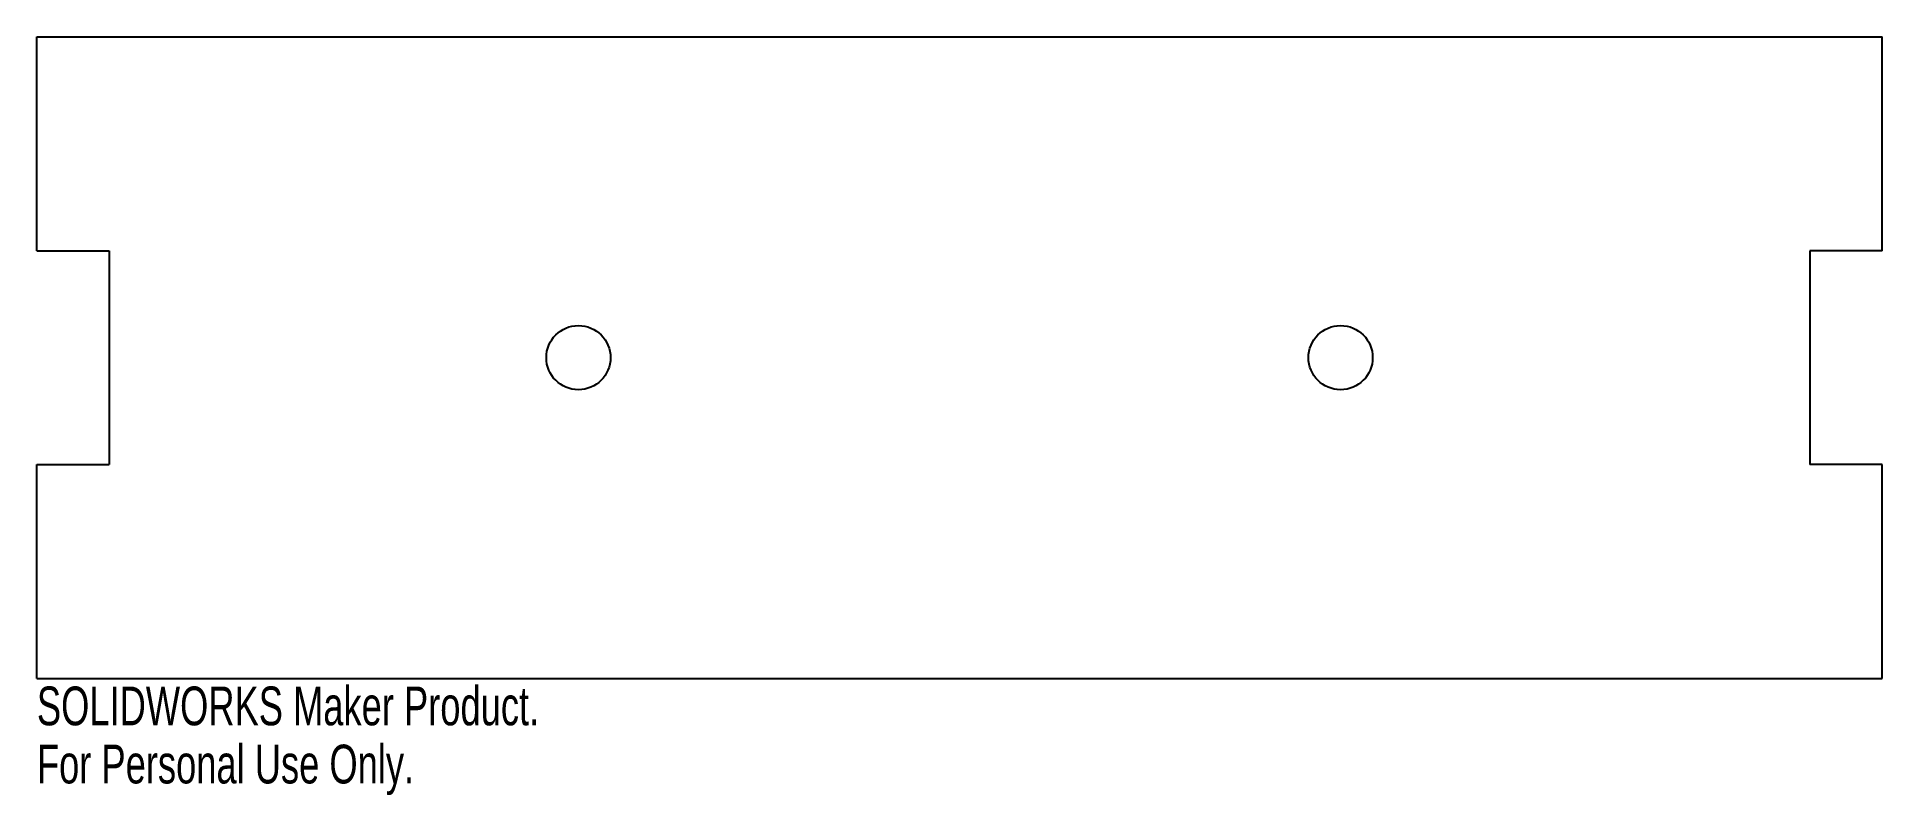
# Model space of a CAD drawing. Header units: millimetres. Extents: x 0 to 230, y -15 to 80.
import ezdxf

# ---------------------------------------------------------------- set-up
doc = ezdxf.new("R2010")
doc.units = ezdxf.units.MM
doc.styles.add('SLDTEXTSTYLE0', font='TXT', dxfattribs={"width": 0.7})

msp = doc.modelspace()

# ---------------------------------------------------------------- linework, layer by layer
at = {"color": 7, "linetype": 'Continuous', "lineweight": 25}
for p, q in [((0, 53.33), (0, 80)), ((0, 80), (230, 80)), ((230, 53.33), (230, 80)), ((0, 53.33), (9, 53.33)), ((9, 53.33), (9, 26.67)), ((230, 53.33), (221, 53.33)), ((221, 53.33), (221, 26.67)), ((0, 0), (0, 26.67)), ((0, 26.67), (9, 26.67)), ((230, 26.67), (221, 26.67)), ((230, 0), (230, 26.67)), ((0, 0), (230, 0))]:
    msp.add_line(p, q, dxfattribs=at)
for centre in [(67.5, 40), (162.5, 40)]:
    msp.add_circle(centre, 4, dxfattribs=at)

# ---------------------------------------------------------------- texts
at = {"color": 7, "linetype": 'Continuous', "char_height": 4.8336, "attachment_point": 1, "style": 'SLDTEXTSTYLE0'}
for s, insert in [('SOLIDWORKS Maker Product.', (0, -1.02)), ('For Personal Use Only.', (0, -8.27))]:
    msp.add_mtext(s, dxfattribs=dict(at, insert=insert))

doc.saveas('drawing.dxf')
